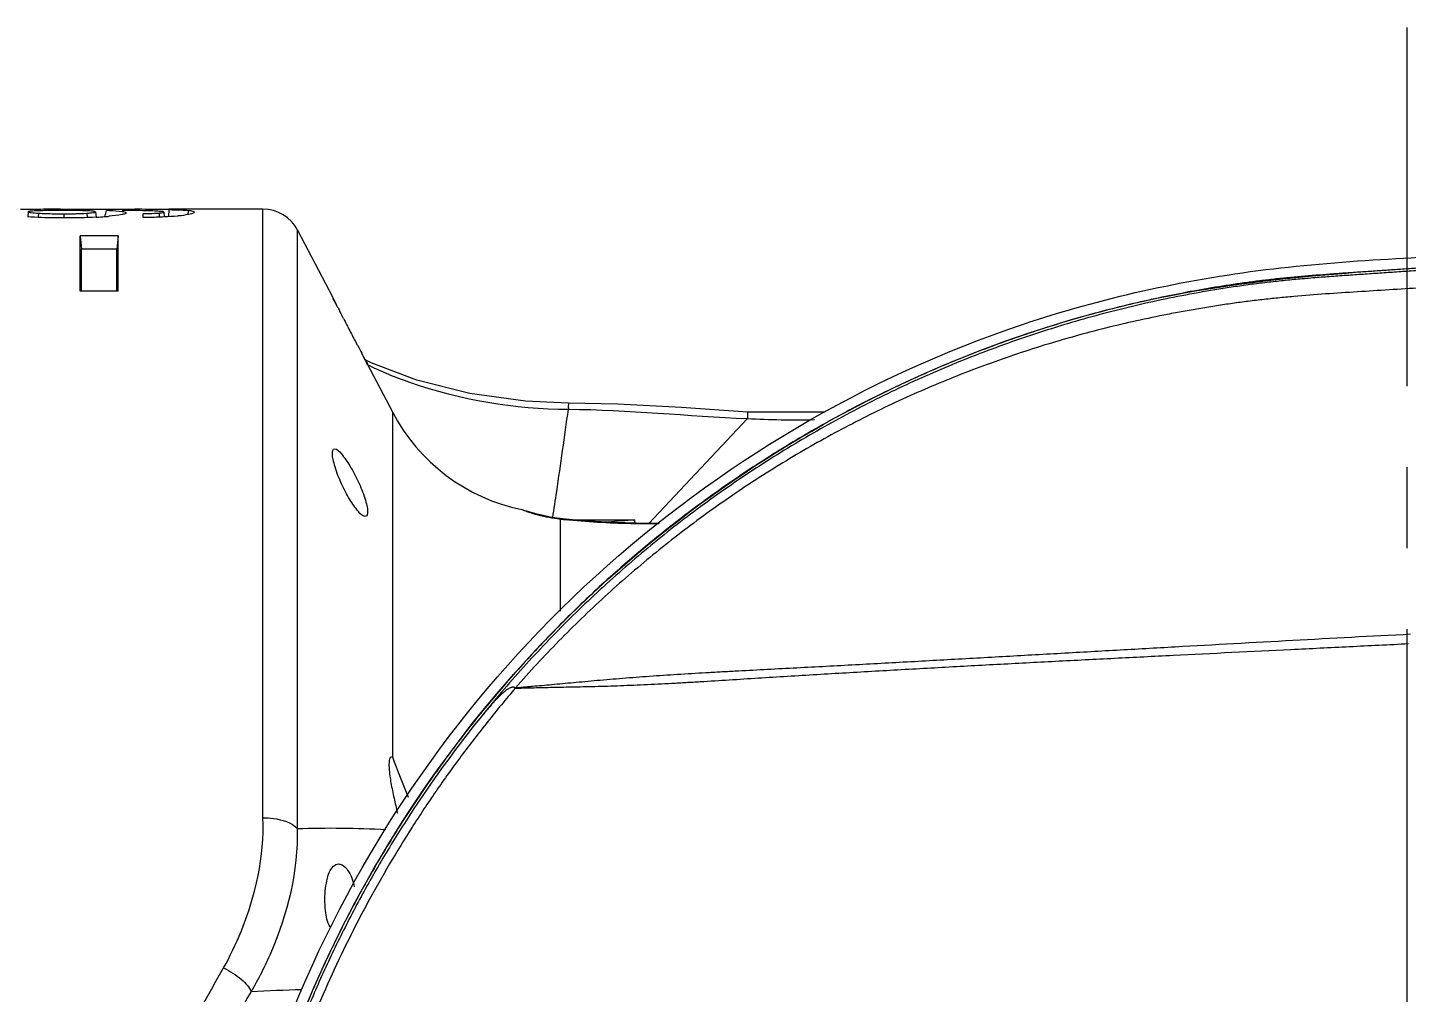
# Model space of a CAD drawing. Header units: millimetres. Extents: x 4086 to 8300, y 123 to 1549.
# Drawn here: x 6838.49 to 6864.05, y 1263.81 to 1281.71 of the extents above; entities that cross this region are included whole.
import ezdxf

# ---------------------------------------------------------------- set-up
doc = ezdxf.new("R2010")
doc.units = ezdxf.units.MM
doc.linetypes.add('CENTER', pattern=[0.6, 0.375, -0.075, 0.075, -0.075])
doc.layers.add('中心线', color=7, linetype='Continuous')
doc.layers.add('外形图', color=7, linetype='Continuous')

msp = doc.modelspace()

# ---------------------------------------------------------------- linework, layer by layer
at = {"layer": '中心线', "linetype": 'CENTER', "ltscale": 20}
msp.add_line((6864.032, 1227.0668), (6864.032, 1281.707), dxfattribs=at)
at = {"layer": '外形图'}
for p, q in [((6838.4967, 1278.2951), (6838.4886, 1278.203)), ((6838.6845, 1278.2711), (6838.6806, 1278.1934)), ((6839.0943, 1278.3436), (6839.1251, 1278.3437)), ((6839.1251, 1278.3437), (6839.5642, 1278.344)), ((6839.1547, 1278.26), (6839.1547, 1278.1825)), ((6839.1547, 1278.26), (6839.1786, 1278.26)), ((6839.5642, 1278.344), (6839.5642, 1278.3145)), ((6839.5642, 1278.344), (6839.7447, 1278.344)), ((6839.5837, 1278.2703), (6839.588, 1278.19)), ((6839.7446, 1278.2938), (6839.7531, 1278.1964)), ((6839.7447, 1278.344), (6839.8838, 1278.3439)), ((6839.8838, 1278.3439), (6840.1875, 1278.3436)), ((6839.9935, 1278.3222), (6839.9493, 1278.3222)), ((6840.1875, 1278.3436), (6840.4733, 1278.3429)), ((6840.4733, 1278.3429), (6840.4728, 1278.3194)), ((6840.6269, 1278.1903), (6840.6269, 1278.2645)), ((6840.9194, 1278.2736), (6840.9236, 1278.197)), ((6841.0071, 1278.2919), (6841.015, 1278.2016)), ((6841.1017, 1278.3372), (6841.0951, 1278.2118)), ((6842.8435, 1278.3455), (6841.1017, 1278.3455)), ((6841.457, 1278.3227), (6841.4508, 1278.2433)), ((6842.8435, 1267.0777), (6842.8435, 1278.3455)), ((6839.462, 1276.8295), (6839.462, 1277.8534)), ((6840.162, 1277.8534), (6839.462, 1277.8534)), ((6839.462, 1277.8534), (6839.4839, 1277.6042)), ((6840.162, 1277.8534), (6840.1401, 1277.6042)), ((6840.162, 1276.8295), (6840.162, 1277.8534)), ((6843.4849, 1266.8772), (6843.4849, 1277.9567)), ((6843.4849, 1277.9567), (6844.1298, 1276.7205)), ((6839.4839, 1276.8295), (6839.4839, 1277.6042)), ((6840.1401, 1277.6042), (6839.4839, 1277.6042)), ((6840.1401, 1276.8295), (6840.1401, 1277.6042)), ((6840.162, 1276.8295), (6839.462, 1276.8295)), ((6844.1299, 1276.7204), (6844.1411, 1276.6981)), ((6844.1671, 1276.647), (6844.1405, 1276.6994)), ((6844.1411, 1276.6981), (6844.1664, 1276.6485)), ((6844.1664, 1276.6485), (6844.2002, 1276.582)), ((6844.2, 1276.5823), (6844.1671, 1276.647)), ((6844.2353, 1276.5133), (6844.2, 1276.5823)), ((6844.3336, 1276.3218), (6844.3053, 1276.3769)), ((6844.5978, 1275.816), (6844.5702, 1275.8683)), ((6844.7075, 1275.6096), (6844.672, 1275.6761)), ((6844.7438, 1275.5417), (6844.7075, 1275.6096)), ((6844.7077, 1275.6092), (6844.743, 1275.5431)), ((6844.85, 1275.4975), (6844.7354, 1275.5573)), ((6844.743, 1275.5431), (6844.7707, 1275.4915)), ((6844.77, 1275.4927), (6844.7438, 1275.5417)), ((6844.7786, 1275.4768), (6844.77, 1275.4927)), ((6844.7707, 1275.4915), (6844.7781, 1275.4777)), ((6844.7781, 1275.4777), (6844.782, 1275.4705)), ((6844.782, 1275.4705), (6844.7786, 1275.4768)), ((6844.782, 1275.4705), (6845.241, 1274.5907)), ((6845.241, 1274.5907), (6845.241, 1268.2069)), ((6851.8181, 1274.5888), (6851.8137, 1274.4673)), ((6853.2543, 1274.5857), (6851.8181, 1274.5888)), ((6849.9889, 1272.5282), (6851.8137, 1274.4673)), ((6847.6381, 1272.7816), (6847.7056, 1272.7627)), ((6847.6608, 1272.7732), (6847.6381, 1272.7816)), ((6847.7528, 1272.7466), (6847.7056, 1272.7627)), ((6847.7056, 1272.7627), (6847.7094, 1272.7613)), ((6847.7095, 1272.7613), (6847.782, 1272.7279)), ((6847.9187, 1272.6967), (6847.748, 1272.7482)), ((6848.1906, 1272.6363), (6847.9187, 1272.6967)), ((6848.3939, 1272.6088), (6848.1906, 1272.6363)), ((6848.3441, 1272.6084), (6848.393, 1272.6089)), ((6848.3441, 1272.6084), (6848.3441, 1270.903)), ((6848.76, 1272.5766), (6848.393, 1272.6089)), ((6848.393, 1272.6089), (6848.3939, 1272.6088)), ((6848.5067, 1272.5926), (6848.4815, 1272.5949)), ((6848.5452, 1272.5955), (6849.732, 1272.5955)), ((6849.732, 1272.5331), (6849.732, 1272.5955)), ((6850.1832, 1272.531), (6849.9712, 1272.5277))]:
    msp.add_line(p, q, dxfattribs=at)
for points in [[(6848.4982, 1274.756), (6847.7058, 1274.7905), (6846.6763, 1274.9309), (6845.6916, 1275.1794), (6844.85, 1275.4975)], [(6851.8181, 1274.5889), (6850.5934, 1274.6704), (6849.4142, 1274.7368), (6848.4982, 1274.756)], [(6848.345, 1272.6155), (6848.1825, 1272.6378), (6848.0556, 1272.6663)], [(6849.9712, 1272.5277), (6849.3401, 1272.5421), (6848.76, 1272.5766)], [(6850.1833, 1272.5311), (6849.9574, 1272.5277), (6849.7307, 1272.5331)]]:
    msp.add_lwpolyline(points, dxfattribs=at)
for centre, radius, start, end in [((6838.7295, 1257.8689), 20.4728, 90.67069, 91.05572), ((6838.9123, 1242.3563), 35.9864, 90.37642, 90.67264), ((6839.1997, 1198.4539), 79.8898, 90.075622, 90.375688), ((6839.15, 1289.8558), 11.5959, 269.1477, 270.02333), ((6839.1629, 1288.9535), 10.6935, 270.08438, 270.83119), ((6839.3977, 1284.9004), 6.7136, 273.04053, 274.47327), ((6831.5455, 1280.6488), 8.7199, 343.74358, 344.52519), ((6839.4919, 1283.6643), 5.4739, 274.49994, 275.25476), ((6839.6898, 1270.1631), 8.1632, 87.79741, 88.17828), ((6840.2216, 1199.0021), 79.3412, 89.632928, 89.81828), ((6840.4731, 1237.9096), 40.4329, 89.36498, 89.63601), ((6840.7061, 1258.4033), 19.9379, 88.86303, 89.38187), ((6842.8435, 1277.6221), 0.7234, 27.55281, 90), ((6898.0878, 1304.0561), 60.4872, 207.087428, 207.232621), ((6896.4649, 1303.2202), 58.6616, 207.292577, 207.541648), ((6895.1255, 1302.5221), 57.1512, 207.54202, 207.79914), ((6893.9124, 1301.8829), 55.7801, 207.86014, 208.02281), ((6848.3441, 1276.2097), 3.5, 207.55281, 258.3631), ((6848.7673, 1275.7886), 3.212, 249.84915, 251.51534), ((6848.7258, 1275.6622), 3.0789, 251.50279, 255.09808), ((6848.6784, 1275.469), 2.8801, 255.02146, 263.3345), ((6850.0507, 1289.3682), 16.8465, 264.18561, 264.33739), ((6850.0608, 1289.4697), 16.9485, 264.33747, 264.65355), ((6850.0358, 1289.1542), 16.632, 264.72517, 268.94514), ((6848.5164, 1270.9643), 1.6311, 88.42894, 89.99847), ((6850.0319, 1289.0541), 16.5319, 268.95233, 270.49955), ((6843.9463, 1243.76), 20.1337, 91.08708, 93.76047)]:
    msp.add_arc(centre, radius, start, end, dxfattribs=at)
for points, knots in [([(6839.1791, 1278.1825), (6839.1181, 1278.1825), (6838.887, 1278.1839), (6838.6558, 1278.1914), (6838.486, 1278.2026)], [0, 0, 0, 0, 0.2639154, 1, 1, 1, 1]), ([(6838.6766, 1278.315), (6838.6317, 1278.3133), (6838.5694, 1278.3116), (6838.5185, 1278.3034), (6838.4967, 1278.2994), (6838.4967, 1278.2951)], [0, 0, 0, 0, 0.7388468, 0.9299676, 1, 1, 1, 1]), ([(6838.4967, 1278.2951), (6838.4967, 1278.2901), (6838.5225, 1278.2868), (6838.5746, 1278.276), (6838.6393, 1278.2737), (6838.6845, 1278.2711)], [0, 0, 0, 0, 0.0796234, 0.2861868, 1, 1, 1, 1]), ([(6839.1255, 1278.3213), (6839.0856, 1278.3213), (6838.9359, 1278.3209), (6838.7862, 1278.3191), (6838.6766, 1278.315)], [0, 0, 0, 0, 0.2668188, 1, 1, 1, 1]), ([(6839.5746, 1278.3145), (6839.5411, 1278.316), (6839.3915, 1278.3206), (6839.2417, 1278.3213), (6839.1255, 1278.3213)], [0, 0, 0, 0, 0.2236546, 1, 1, 1, 1]), ([(6839.318, 1278.2611), (6839.3418, 1278.2614), (6839.4305, 1278.2631), (6839.5191, 1278.2663), (6839.5837, 1278.2703)], [0, 0, 0, 0, 0.2692764, 1, 1, 1, 1]), ([(6839.7446, 1278.2938), (6839.7446, 1278.2983), (6839.7227, 1278.3025), (6839.6744, 1278.3106), (6839.6161, 1278.3127), (6839.5746, 1278.3145)], [0, 0, 0, 0, 0.0773444, 0.2768128, 1, 1, 1, 1]), ([(6839.5837, 1278.2703), (6839.6242, 1278.2728), (6839.6606, 1278.2848), (6839.7446, 1278.2799), (6839.7446, 1278.2938)], [0, 0, 0, 0, 0.744554, 1, 1, 1, 1]), ([(6840.3076, 1278.2778), (6840.3076, 1278.2697), (6840.2746, 1278.2544), (6840.1792, 1278.2325), (6840.0729, 1278.2207), (6839.9932, 1278.2134)], [0, 0, 0, 0, 0.0748125, 0.2610926, 1, 1, 1, 1]), ([(6840.0035, 1278.3203), (6840.0811, 1278.3173), (6840.1836, 1278.311), (6840.2766, 1278.2988), (6840.3076, 1278.2851), (6840.3076, 1278.2778)], [0, 0, 0, 0, 0.7480668, 0.9293425, 1, 1, 1, 1]), ([(6840.7293, 1278.3146), (6840.6902, 1278.3157), (6840.5269, 1278.3194), (6840.3635, 1278.3208), (6840.2392, 1278.3215)], [0, 0, 0, 0, 0.2390985, 1, 1, 1, 1]), ([(6841.0186, 1278.2007), (6840.9224, 1278.196), (6840.7918, 1278.1923), (6840.6612, 1278.1906), (6840.6269, 1278.1903)], [0, 0, 0, 0, 0.737186, 1, 1, 1, 1]), ([(6841.0071, 1278.2919), (6841.0071, 1278.3038), (6840.9379, 1278.2976), (6840.9083, 1278.3074), (6840.876, 1278.309)], [0, 0, 0, 0, 0.2698595, 1, 1, 1, 1]), ([(6840.9194, 1278.2736), (6840.9422, 1278.2751), (6840.9643, 1278.2784), (6841.0071, 1278.2845), (6841.0071, 1278.2919)], [0, 0, 0, 0, 0.7559377, 1, 1, 1, 1]), ([(6841.3264, 1278.2246), (6841.3041, 1278.222), (6841.2017, 1278.2112), (6841.099, 1278.2046), (6841.0186, 1278.2007)], [0, 0, 0, 0, 0.2182249, 1, 1, 1, 1]), ([(6841.1017, 1278.3372), (6841.1274, 1278.3367), (6841.2162, 1278.3347), (6841.3049, 1278.3319), (6841.368, 1278.3287)], [0, 0, 0, 0, 0.2891359, 1, 1, 1, 1]), ([(6841.5701, 1278.2893), (6841.5701, 1278.2696), (6841.4548, 1278.245), (6841.3913, 1278.2323), (6841.3264, 1278.2246)], [0, 0, 0, 0, 0.2317176, 1, 1, 1, 1]), ([(6841.457, 1278.3227), (6841.4871, 1278.3201), (6841.5211, 1278.3197), (6841.5701, 1278.2995), (6841.5701, 1278.2893)], [0, 0, 0, 0, 0.7492234, 1, 1, 1, 1]), ([(6885.4008, 1231.6727), (6882.7818, 1231.8081), (6877.5447, 1232.0957), (6870.9995, 1232.4802), (6865.767, 1232.8471), (6861.838, 1233.0407), (6857.9441, 1233.7239), (6853.0417, 1235.6267), (6847.6498, 1239.5733), (6843.2657, 1246.2714), (6841.4891, 1254.0817), (6842.5579, 1262.0203), (6846.3299, 1269.0916), (6852.3312, 1274.38), (6858.5817, 1276.8142), (6863.8135, 1277.247), (6867.7392, 1277.4757), (6871.6652, 1277.7453), (6875.9578, 1278.0006), (6878.9428, 1278.1705), (6880.6188, 1278.2629)], [0.28146252, 0.28146252, 0.28146252, 0.28146252, 0.31273614, 0.34400979, 0.35964567, 0.37528804, 0.39090882, 0.40654015, 0.43767886, 0.46883558, 0.50000932, 0.531187, 0.56236151, 0.59353222, 0.62470786, 0.64034231, 0.65599699, 0.67162568, 0.68726241, 0.70727908, 0.70727908, 0.70727908, 0.70727908]), ([(6880.619, 1278.2633), (6879.9634, 1278.2272), (6878.5944, 1278.1507), (6876.512, 1278.031), (6874.3719, 1277.9044), (6872.5887, 1277.7959), (6871.1622, 1277.7072), (6870.0924, 1277.6397), (6869.0227, 1277.5714), (6867.953, 1277.502), (6866.8834, 1277.4316), (6865.9921, 1277.3724), (6865.2791, 1277.3246), (6864.7443, 1277.2883), (6864.2988, 1277.2577), (6863.9423, 1277.233), (6863.675, 1277.2146), (6863.4076, 1277.1965), (6863.1402, 1277.1787), (6862.8728, 1277.1606), (6862.5164, 1277.1352), (6862.0712, 1277.0999), (6861.6267, 1277.0562), (6861.2718, 1277.0143), (6860.9176, 1276.9675), (6860.4759, 1276.9006), (6859.948, 1276.8077), (6859.2474, 1276.6671), (6858.3782, 1276.4598), (6857.3485, 1276.1604), (6856.3347, 1275.8114), (6855.3389, 1275.4136), (6854.3635, 1274.9681), (6853.411, 1274.4756), (6852.4835, 1273.9376), (6851.583, 1273.3553), (6850.7119, 1272.73), (6849.8723, 1272.063), (6849.0659, 1271.3562), (6848.2947, 1270.6112), (6847.5606, 1269.8295), (6846.8654, 1269.0131), (6846.2105, 1268.164), (6845.5975, 1267.2842), (6845.0279, 1266.3757), (6844.5031, 1265.4407), (6844.0242, 1264.4813), (6843.5925, 1263.4997), (6843.2093, 1262.4982), (6842.8753, 1261.4792), (6842.5911, 1260.4453), (6842.279, 1259.0504), (6842.0681, 1257.6344), (6841.9606, 1256.209), (6841.9227, 1254.78), (6842.0072, 1252.993), (6842.2642, 1251.2225), (6842.5711, 1249.8264), (6842.8515, 1248.7914), (6843.1816, 1247.7712), (6843.561, 1246.7683), (6843.989, 1245.7851), (6844.4642, 1244.8238), (6844.9856, 1243.8868), (6845.5518, 1242.9762), (6846.1615, 1242.0941), (6846.8132, 1241.2425), (6847.5053, 1240.4235), (6848.2364, 1239.6391), (6849.0048, 1238.8912), (6849.8085, 1238.1813), (6850.6456, 1237.5112), (6851.5144, 1236.8826), (6852.4126, 1236.297), (6853.3381, 1235.7555), (6854.2888, 1235.2594), (6855.2624, 1234.8102), (6856.2567, 1234.4087), (6857.2693, 1234.0558), (6858.2977, 1233.7525), (6859.3398, 1233.4999), (6860.3928, 1233.2977), (6861.2774, 1233.1709), (6861.9883, 1233.0984), (6862.4335, 1233.062), (6862.7898, 1233.0361), (6863.0572, 1233.0178), (6863.3246, 1233), (6863.6811, 1232.976), (6864.1267, 1232.9452), (6864.6613, 1232.9083), (6865.1961, 1232.872), (6865.9091, 1232.824), (6866.8004, 1232.7648), (6867.87, 1232.6943), (6868.9396, 1232.6249), (6870.0094, 1232.5565), (6871.0792, 1232.489), (6872.5056, 1232.4002), (6874.2888, 1232.2915), (6876.4289, 1232.1648), (6878.5692, 1232.0416), (6880.7097, 1231.9221), (6882.8504, 1231.806), (6884.4142, 1231.7237), (6885.2643, 1231.6797), (6885.4008, 1231.6727)], [0.31313948, 0.31313948, 0.31313948, 0.31313948, 0.32031776, 0.32813038, 0.33594301, 0.34375564, 0.34766195, 0.35156827, 0.35547458, 0.3593809, 0.36328721, 0.36719352, 0.36914668, 0.37109984, 0.373053, 0.37402957, 0.37500615, 0.37598273, 0.37695931, 0.37793589, 0.37891247, 0.38086562, 0.38281876, 0.38379535, 0.38477194, 0.38672507, 0.38867821, 0.39063135, 0.39453735, 0.39844338, 0.40234947, 0.40625559, 0.41016175, 0.41406793, 0.41797412, 0.4218803, 0.42578647, 0.42969264, 0.43359882, 0.437505, 0.44141117, 0.44531735, 0.44922352, 0.4531297, 0.45703588, 0.46094205, 0.46484823, 0.4687544, 0.47266057, 0.47656675, 0.48047293, 0.48437911, 0.49218919, 0.49609537, 0.50000154, 0.50781156, 0.51562164, 0.51952782, 0.523434, 0.52734018, 0.53124635, 0.53515252, 0.5390587, 0.54296487, 0.54687105, 0.55077723, 0.5546834, 0.55858958, 0.56249575, 0.56640193, 0.5703081, 0.57421428, 0.57812046, 0.58202664, 0.58593281, 0.58983897, 0.59374512, 0.59765123, 0.60155729, 0.6054633, 0.60936929, 0.61327529, 0.61718125, 0.61913439, 0.62108754, 0.62206412, 0.6230407, 0.62401727, 0.62499385, 0.62694701, 0.62890017, 0.63085332, 0.63280648, 0.6367128, 0.64061911, 0.64452542, 0.64843174, 0.65233805, 0.65624437, 0.66405699, 0.67186962, 0.67968225, 0.68749488, 0.69530751, 0.70312013, 0.70461453, 0.70461453, 0.70461453, 0.70461453]), ([(6841.7474, 1255.0955), (6841.7474, 1258.158), (6843.0477, 1264.3584), (6848.5572, 1272.019), (6855.3644, 1276.0402), (6861.3776, 1277.3647), (6864.4403, 1277.4596), (6865.9569, 1277.539)], [0, 0, 0, 0, 0.2501627, 0.5002704, 0.7502858, 0.875949, 1, 1, 1, 1]), ([(6864.2623, 1277.2099), (6864.1588, 1277.2028), (6863.9518, 1277.1885), (6863.6412, 1277.1672), (6863.3307, 1277.1461), (6863.0202, 1277.1252), (6862.7096, 1277.1038), (6862.3992, 1277.0807), (6862.089, 1277.055), (6861.7791, 1277.026), (6861.4697, 1276.9926), (6861.1607, 1276.9545), (6860.8524, 1276.9117), (6860.4422, 1276.8486), (6859.9312, 1276.7588), (6859.3212, 1276.6343), (6858.7149, 1276.4927), (6858.1129, 1276.334), (6857.5156, 1276.1583), (6856.7263, 1275.9015), (6855.7536, 1275.539), (6854.6129, 1275.0389), (6853.5022, 1274.4751), (6852.4251, 1273.8496), (6851.3848, 1273.1646), (6850.385, 1272.4217), (6849.4288, 1271.6235), (6848.5192, 1270.7726), (6847.6588, 1269.872), (6847.1201, 1269.24), (6846.8601, 1268.9166)], [0, 0, 0, 0, 0.0156256, 0.0312513, 0.046877, 0.0625027, 0.0781284, 0.0937542, 0.1093806, 0.1250069, 0.1406328, 0.1562591, 0.1718856, 0.1875119, 0.2187635, 0.2500151, 0.2812669, 0.3125187, 0.3437705, 0.3750223, 0.4375197, 0.5000172, 0.5625149, 0.625013, 0.687511, 0.7500089, 0.8125066, 0.8750045, 0.9375025, 1, 1, 1, 1]), ([(6864.2874, 1276.8897), (6864.0911, 1276.8759), (6863.6984, 1276.8502), (6863.1091, 1276.814), (6862.52, 1276.776), (6862.0294, 1276.7379), (6861.6376, 1276.7012), (6861.344, 1276.6698), (6861.051, 1276.6343), (6860.7585, 1276.5947), (6860.4665, 1276.5511), (6860.1752, 1276.5037), (6859.8844, 1276.4524), (6859.4977, 1276.3794), (6859.016, 1276.2792), (6858.4413, 1276.1438), (6857.8705, 1275.993), (6857.1152, 1275.7714), (6856.1826, 1275.4562), (6855.0862, 1275.0169), (6854.0158, 1274.5174), (6852.9747, 1273.9592), (6851.9661, 1273.3444), (6850.9931, 1272.6747), (6850.2144, 1272.0723), (6849.6123, 1271.5653), (6849.1712, 1271.1727), (6848.7411, 1270.7682), (6848.3221, 1270.3521), (6847.9147, 1269.9248), (6847.651, 1269.6325), (6847.521, 1269.4847)], [0, 0, 0, 0, 0.0312513, 0.0625029, 0.0937542, 0.1250061, 0.1406322, 0.156258, 0.171884, 0.1875099, 0.2031355, 0.2187608, 0.2343862, 0.2500116, 0.2812616, 0.3125118, 0.343762, 0.3750122, 0.4375068, 0.5000014, 0.5624969, 0.6249935, 0.6874909, 0.7499887, 0.8124865, 0.8437384, 0.8749905, 0.9062428, 0.9374951, 0.9687478, 1, 1, 1, 1]), ([(6844.7661, 1275.4718), (6845.0223, 1275.3455), (6846.2087, 1274.8574), (6847.5053, 1274.6479), (6848.5007, 1274.6415)], [0, 0, 0, 0, 0.2229504, 1, 1, 1, 1]), ([(6848.2088, 1272.6356), (6848.2341, 1272.7957), (6848.3356, 1273.4637), (6848.428, 1274.1331), (6848.5007, 1274.6415)], [0, 0, 0, 0, 0.239906, 1, 1, 1, 1]), ([(6848.4982, 1274.756), (6848.5079, 1274.7564), (6848.4881, 1274.6935), (6848.5006, 1274.6699), (6848.5007, 1274.6415)], [0, 0, 0, 0, 0.2558004, 1, 1, 1, 1]), ([(6844.4511, 1272.9695), (6844.3943, 1273.0638), (6844.2932, 1273.2619), (6844.1931, 1273.5073), (6844.1447, 1273.7022), (6844.1223, 1273.8018), (6844.1391, 1273.907), (6844.1723, 1273.907)], [0, 0, 0, 0, 0.3264856, 0.6549065, 0.7943313, 0.9013784, 1, 1, 1, 1]), ([(6844.1723, 1273.907), (6844.222, 1273.907), (6844.328, 1273.778), (6844.4038, 1273.673), (6844.4511, 1273.5945)], [0, 0, 0, 0, 0.3514308, 1, 1, 1, 1]), ([(6844.4511, 1273.5945), (6844.508, 1273.4999), (6844.6105, 1273.3021), (6844.7151, 1273.0572), (6844.7658, 1272.8627), (6844.7907, 1272.7618), (6844.7708, 1272.657), (6844.7371, 1272.657)], [0, 0, 0, 0, 0.3259956, 0.6540206, 0.7934921, 0.9005485, 1, 1, 1, 1]), ([(6844.7371, 1272.657), (6844.6861, 1272.657), (6844.5759, 1272.7834), (6844.4986, 1272.8905), (6844.4511, 1272.9695)], [0, 0, 0, 0, 0.3559251, 1, 1, 1, 1]), ([(6847.521, 1269.4847), (6847.5335, 1269.4857), (6847.5588, 1269.4879), (6847.5969, 1269.4913), (6847.6357, 1269.4946), (6847.6885, 1269.4992), (6847.7559, 1269.5051), (6847.8678, 1269.5151), (6848.0139, 1269.5283), (6848.1971, 1269.5451), (6848.3908, 1269.5631), (6848.5952, 1269.582), (6848.8097, 1269.6018), (6849.1137, 1269.6291), (6849.5121, 1269.6631), (6850.0077, 1269.7009), (6850.5216, 1269.735), (6850.9585, 1269.7606), (6851.3127, 1269.7802), (6851.6709, 1269.7995), (6852.1207, 1269.8231), (6852.6623, 1269.8515), (6853.3866, 1269.89), (6854.2933, 1269.9391), (6855.3817, 1269.9991), (6856.4702, 1270.0598), (6857.5587, 1270.1208), (6858.6471, 1270.1821), (6860.0984, 1270.2636), (6861.9125, 1270.3647), (6863.3641, 1270.4426), (6864.09, 1270.4798)], [0, 0, 0, 0, 0.0022707, 0.0045829, 0.0069236, 0.0092989, 0.0141558, 0.0191553, 0.0296021, 0.0406736, 0.0523951, 0.064766, 0.0777619, 0.0913303, 0.1199259, 0.1500216, 0.1811637, 0.2130032, 0.2291011, 0.2452833, 0.277825, 0.310514, 0.3432826, 0.408922, 0.474602, 0.540283, 0.6059568, 0.6716255, 0.7372935, 0.868639, 1, 1, 1, 1]), ([(6847.5157, 1269.4754), (6847.5279, 1269.4757), (6847.5523, 1269.4765), (6847.5892, 1269.4777), (6847.6267, 1269.4788), (6847.6777, 1269.4802), (6847.7429, 1269.482), (6847.8513, 1269.4848), (6847.9929, 1269.4883), (6848.1709, 1269.4921), (6848.36, 1269.496), (6848.5604, 1269.4999), (6848.7719, 1269.5045), (6848.9939, 1269.5097), (6849.2254, 1269.5161), (6849.4649, 1269.5241), (6849.7114, 1269.5335), (6850.0505, 1269.5485), (6850.3949, 1269.5663), (6850.7437, 1269.5863), (6851.0986, 1269.6075), (6851.5455, 1269.6353), (6852.0845, 1269.669), (6852.6259, 1269.7024), (6853.35, 1269.7461), (6854.2563, 1269.7989), (6855.3445, 1269.8598), (6856.4329, 1269.9189), (6857.5214, 1269.9762), (6858.6099, 1270.0321), (6860.0613, 1270.1049), (6861.5128, 1270.176), (6862.9645, 1270.247), (6863.6903, 1270.283), (6864.0532, 1270.3013)], [0, 0, 0, 0, 0.0021952, 0.0044305, 0.0066926, 0.0089878, 0.0136807, 0.0185123, 0.0286181, 0.0393561, 0.0507702, 0.0628778, 0.0756704, 0.0891024, 0.1031089, 0.1176122, 0.1325324, 0.1477955, 0.1790939, 0.1950252, 0.2110898, 0.2435008, 0.276149, 0.3089285, 0.3417789, 0.4075713, 0.4734003, 0.5392303, 0.6050541, 0.6708736, 0.7366928, 0.8683402, 0.934169, 1, 1, 1, 1]), ([(6847.5157, 1269.4754), (6847.3421, 1269.2724), (6847.002, 1268.8604), (6846.5128, 1268.2255), (6846.0462, 1267.5739), (6845.4553, 1266.6837), (6844.9126, 1265.7623), (6844.4207, 1264.8138), (6844.0777, 1264.0895), (6843.7612, 1263.3531), (6843.3757, 1262.3566), (6842.9629, 1261.0854), (6842.6441, 1259.7874), (6842.4464, 1258.7374), (6842.3667, 1258.209), (6842.3317, 1257.9442)], [0, 0, 0, 0, 0.0625034, 0.1250075, 0.1875113, 0.2500154, 0.3750034, 0.4375074, 0.5000112, 0.5625149, 0.6250186, 0.7500052, 0.8749922, 0.9374962, 1, 1, 1, 1]), ([(6847.5157, 1269.4754), (6847.5147, 1269.4777), (6847.5122, 1269.4821), (6847.5066, 1269.4873), (6847.4996, 1269.4898), (6847.4922, 1269.4911), (6847.4846, 1269.4923), (6847.4768, 1269.4929), (6847.4688, 1269.4927), (6847.4576, 1269.4916), (6847.4429, 1269.4886), (6847.4249, 1269.4827), (6847.4063, 1269.4745), (6847.3797, 1269.4603), (6847.3453, 1269.4373), (6847.3036, 1269.4038), (6847.2605, 1269.3647), (6847.2165, 1269.3216), (6847.172, 1269.2756), (6847.1273, 1269.2274), (6847.0824, 1269.1776), (6847.0225, 1269.1095), (6846.9483, 1269.0227), (6846.8896, 1268.9524), (6846.8604, 1268.9171)], [0, 0, 0, 0, 0.0085617, 0.0165224, 0.0246251, 0.0330734, 0.0415309, 0.0501024, 0.0589789, 0.0681941, 0.0875948, 0.1084914, 0.1310265, 0.1552312, 0.208584, 0.2682335, 0.3331258, 0.4017506, 0.4729391, 0.5459794, 0.6203435, 0.6956045, 0.8476111, 1, 1, 1, 1]), ([(6846.8601, 1268.9166), (6846.4691, 1268.431), (6845.9135, 1267.6775), (6845.2392, 1266.6294), (6844.7677, 1265.8232), (6844.3308, 1264.9982), (6843.9292, 1264.1556), (6843.5637, 1263.2965), (6843.1256, 1262.1313), (6842.6715, 1260.6414), (6842.3445, 1259.1187), (6842.1604, 1257.8879), (6842.0284, 1256.6508), (6841.9884, 1255.7173), (6841.9884, 1255.0955)], [0, 0, 0, 0, 0.125213, 0.187763, 0.2502673, 0.312745, 0.3752181, 0.437704, 0.5002062, 0.6251898, 0.7501554, 0.8126328, 0.8750971, 1, 1, 1, 1]), ([(6845.2408, 1268.2075), (6845.1707, 1268.198), (6845.1776, 1267.9463), (6845.21, 1267.7293), (6845.2691, 1267.4375), (6845.3118, 1267.2558), (6845.3339, 1267.1645)], [0, 0, 0, 0, 0.198891, 0.4675582, 0.7360259, 1, 1, 1, 1]), ([(6842.1154, 1264.2949), (6842.2347, 1264.5152), (6842.6534, 1265.3826), (6842.8742, 1266.3641), (6842.8435, 1267.0777)], [0, 0, 0, 0, 0.259654, 1, 1, 1, 1]), ([(6842.6259, 1263.8503), (6842.7612, 1264.0886), (6843.2407, 1265.0269), (6843.5017, 1266.096), (6843.4849, 1266.8772)], [0, 0, 0, 0, 0.259617, 1, 1, 1, 1]), ([(6842.8435, 1267.0777), (6842.9085, 1267.0777), (6843.132, 1267.0616), (6843.37, 1266.9908), (6843.4849, 1266.8773)], [0, 0, 0, 0, 0.287162, 1, 1, 1, 1]), ([(6844.0886, 1265.0542), (6844.0322, 1265.1433), (6843.9885, 1265.393), (6843.9874, 1265.6962), (6844.031, 1265.9473), (6844.08, 1266.1128), (6844.1755, 1266.2205), (6844.2395, 1266.2205)], [0, 0, 0, 0, 0.250474, 0.5765658, 0.7263547, 0.8479353, 1, 1, 1, 1]), ([(6844.2395, 1266.2205), (6844.2519, 1266.2205), (6844.3099, 1266.2114), (6844.3578, 1266.1709), (6844.3877, 1266.1367)], [0, 0, 0, 0, 0.2149383, 1, 1, 1, 1]), ([(6844.3877, 1266.1367), (6844.4047, 1266.1173), (6844.4773, 1266.0159), (6844.5173, 1265.8938), (6844.5348, 1265.797)], [0, 0, 0, 0, 0.2078738, 1, 1, 1, 1]), ([(6839.5542, 1255.0955), (6839.5544, 1256.7291), (6840.0059, 1259.9589), (6841.3136, 1262.9352), (6842.1154, 1264.2949)], [0, 0, 0, 0, 0.5085829, 1, 1, 1, 1]), ([(6842.1154, 1264.2949), (6842.2341, 1264.2384), (6842.425, 1264.1155), (6842.5946, 1263.9425), (6842.6259, 1263.8504)], [0, 0, 0, 0, 0.5747459, 1, 1, 1, 1]), ([(6840.1763, 1255.0955), (6840.1783, 1256.6505), (6840.6146, 1259.7227), (6841.8525, 1262.5615), (6842.6259, 1263.8503)], [0, 0, 0, 0, 0.5084916, 1, 1, 1, 1])]:
    msp.add_open_spline(points, degree=3, knots=knots, dxfattribs=at)
for points in [[(6838.6845, 1278.2711), (6838.7821, 1278.2656), (6838.8798, 1278.2627), (6838.9775, 1278.2612)], [(6839.7538, 1278.1962), (6839.5625, 1278.186), (6839.3707, 1278.1825), (6839.1791, 1278.1825)], [(6840.6269, 1278.2645), (6840.6968, 1278.2655), (6840.7667, 1278.2669), (6840.8365, 1278.2696)], [(6840.876, 1278.309), (6840.8271, 1278.3116), (6840.7782, 1278.3132), (6840.7293, 1278.3146)], [(6840.8365, 1278.2696), (6840.8641, 1278.2706), (6840.8918, 1278.2718), (6840.9194, 1278.2736)], [(6841.368, 1278.3287), (6841.3977, 1278.3272), (6841.4274, 1278.3254), (6841.457, 1278.3227)], [(6848.5007, 1274.6415), (6849.6065, 1274.6311), (6850.7089, 1274.5162), (6851.8137, 1274.4673)], [(6851.8137, 1274.4673), (6852.2284, 1274.4484), (6852.6439, 1274.438), (6853.0589, 1274.4492)], [(6848.5611, 1272.5948), (6848.6291, 1272.593), (6848.6971, 1272.5868), (6848.7644, 1272.577)], [(6849.732, 1272.5886), (6849.5653, 1272.5811), (6849.3988, 1272.5673), (6849.2329, 1272.5489)], [(6845.241, 1268.2077), (6845.3281, 1267.9531), (6845.4316, 1267.7043), (6845.5356, 1267.456)], [(6843.4849, 1266.8772), (6844.0303, 1266.8943), (6844.5772, 1266.8898), (6845.122, 1266.8579)]]:
    msp.add_open_spline(points, degree=3, dxfattribs=at)

doc.saveas('drawing.dxf')
